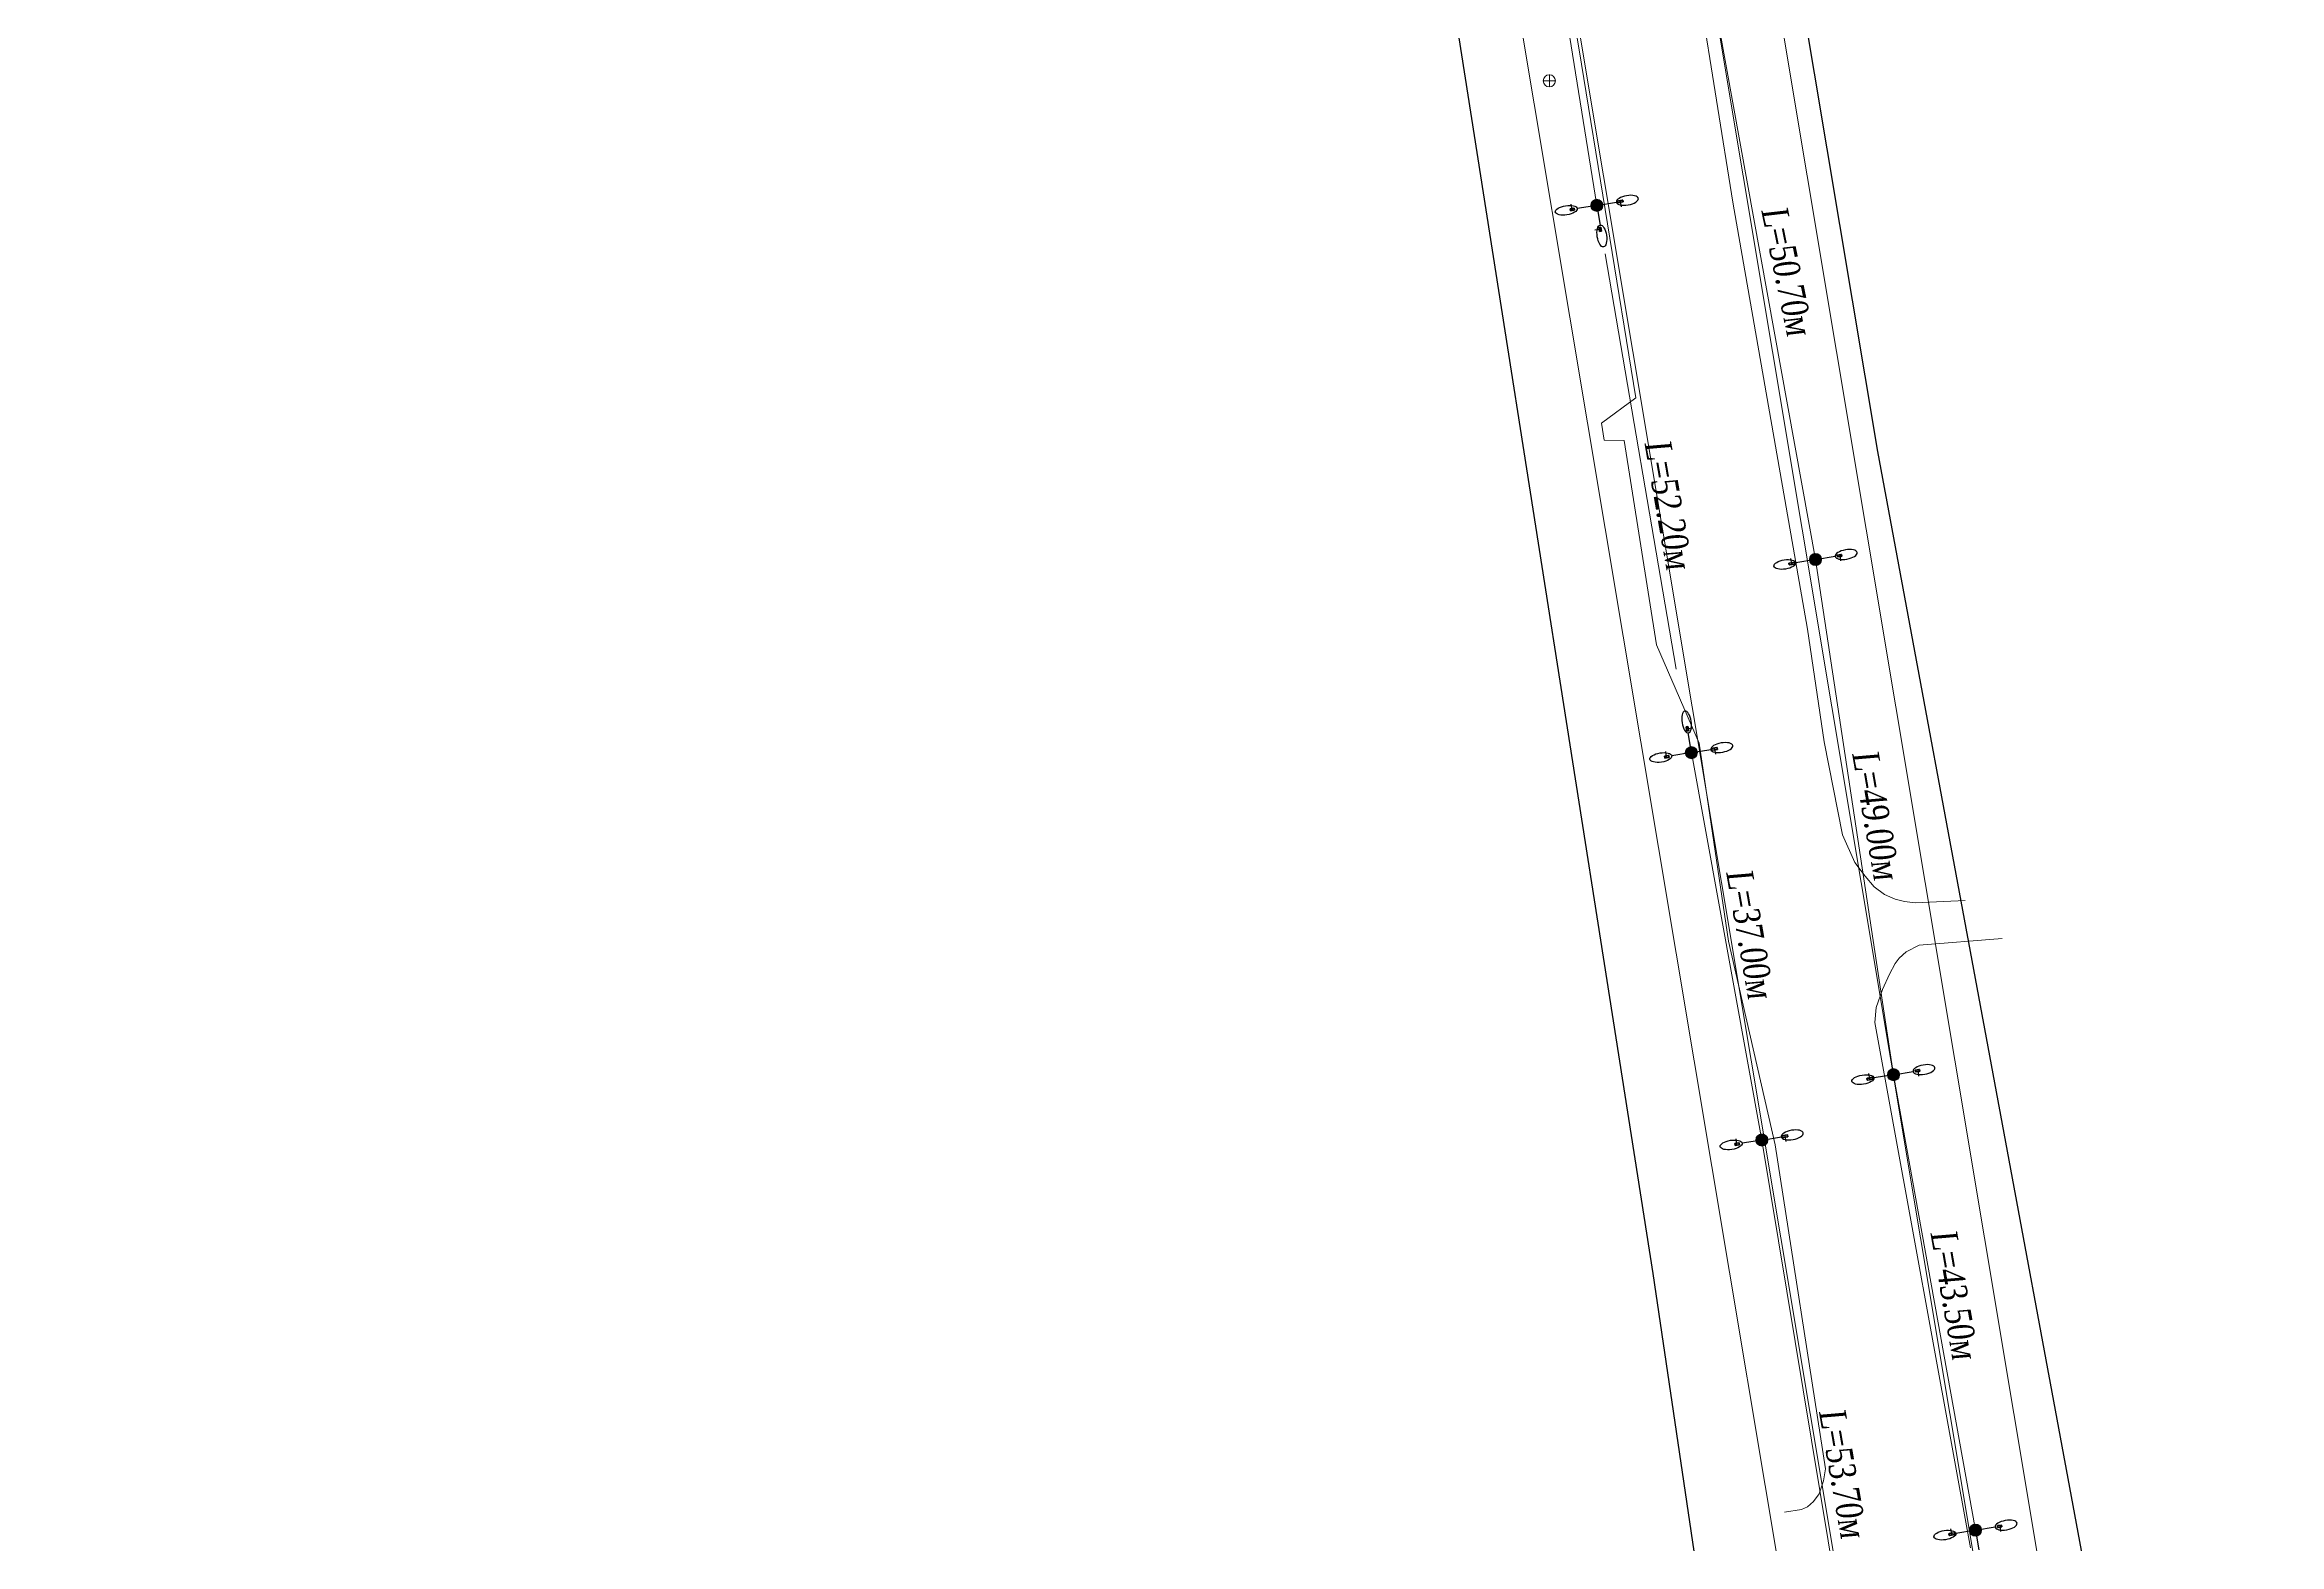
# Model space of a CAD drawing. Extents: x 2474 to 3317, y 1800 to 4862.
# Drawn here: x 2913 to 3123.2, y 1989.1 to 2130.2 of the extents above; entities that cross this region are included whole.
import ezdxf

# ---------------------------------------------------------------- set-up
doc = ezdxf.new("R2010")
doc.units = 0
doc.header["$MEASUREMENT"] = 0
for name, color, linetype in [('DLXLUM01', 2, 'Continuous'), ('DLXLUM02', 4, 'Continuous'), ('DLXLUM03', 3, 'Continuous'), ('DLXLUMEX', 2, 'Continuous'), ('DLXSCENE', 7, 'Continuous')]:
    doc.layers.add(name, color=color, linetype=linetype)
doc.layers.add('ОСВЕЩЕНИЕ', color=7, linetype='Continuous', lineweight=15)
doc.layers.add('ситуация', color=7, linetype='Continuous', lineweight=15)
doc.styles.add('стиль2', font='times.ttf', dxfattribs={"width": 0.85, "oblique": 5, "height": 1.15})

# ---------------------------------------------------------------- blocks, each defined once
blk = doc.blocks.new('*U56')
for p, q in [((0.16, 0.11), (-0.19, 0.06)), ((-0.19, 0.06), (0.16, 0.11)), ((-0.19, 0.06), (-0.16, -0.11)), ((-0.15, 0.06), (-0.19, 0.06)), ((-0.16, -0.11), (-0.19, 0.06)), ((-0.19, 0.06), (-0.15, 0.06)), ((0.2, 0.12), (-0.15, 0.06)), ((-0.15, 0.06), (0.2, 0.12)), ((-0.15, 0.06), (-0.12, -0.11)), ((-0.12, -0.11), (-0.15, 0.06)), ((0.16, 0.11), (0.2, 0.12)), ((0.2, 0.12), (0.16, 0.11)), ((0.19, -0.06), (0.16, 0.11)), ((0.16, 0.11), (0.19, -0.06)), ((0.23, -0.05), (0.2, 0.12)), ((0.2, 0.12), (0.23, -0.05)), ((-0.16, -0.11), (0.19, -0.06)), ((0.19, -0.06), (-0.16, -0.11)), ((-0.16, -0.11), (-0.12, -0.11)), ((-0.12, -0.11), (-0.16, -0.11)), ((-0.12, -0.11), (0.23, -0.05)), ((0.23, -0.05), (-0.12, -0.11)), ((0.19, -0.06), (0.23, -0.05)), ((0.23, -0.05), (0.19, -0.06))]:
    blk.add_line(p, q)
at = {"color": 1}
blk.add_line((0.04, 0.01), (0.12, -0.49), dxfattribs=at)
at = {"layer": 'DLXLUMEX', "color": 7}
blk.add_text('2', height=0.1, dxfattribs=at).set_placement((0, 0))
blk = doc.blocks.new('*U67')
for p, q in [((0.22, 0.12), (-0.31, 0.03)), ((-0.31, 0.03), (0.22, 0.12)), ((-0.28, 0.04), (-0.31, 0.03)), ((-0.31, 0.03), (-0.28, 0.04)), ((-0.31, 0.03), (-0.28, -0.13)), ((-0.28, -0.13), (-0.31, 0.03)), ((0.25, 0.13), (-0.28, 0.04)), ((-0.28, 0.04), (0.25, 0.13)), ((-0.28, 0.04), (-0.25, -0.13)), ((-0.25, -0.13), (-0.28, 0.04)), ((0.25, 0.13), (0.22, 0.12)), ((0.22, 0.12), (0.25, 0.13)), ((0.25, -0.04), (0.22, 0.12)), ((0.22, 0.12), (0.25, -0.04)), ((0.28, -0.04), (0.25, 0.13)), ((0.25, 0.13), (0.28, -0.04)), ((-0.28, -0.13), (0.25, -0.04)), ((0.25, -0.04), (-0.28, -0.13)), ((-0.25, -0.13), (-0.28, -0.13)), ((-0.28, -0.13), (-0.25, -0.13)), ((-0.25, -0.13), (0.28, -0.04)), ((0.28, -0.04), (-0.25, -0.13)), ((0.25, -0.04), (0.28, -0.04)), ((0.28, -0.04), (0.25, -0.04))]:
    blk.add_line(p, q)
at = {"color": 1}
blk.add_line((-0.03, -0.01), (-0.11, 0.49), dxfattribs=at)
at = {"layer": 'DLXLUMEX', "color": 7}
blk.add_text('1', height=0.1, dxfattribs=at).set_placement((0, 0))
blk = doc.blocks.new('*U78')
for p, q in [((0.16, 0.11), (-0.19, 0.06)), ((-0.19, 0.06), (0.16, 0.11)), ((-0.19, 0.06), (-0.16, -0.11)), ((-0.15, 0.06), (-0.19, 0.06)), ((-0.16, -0.11), (-0.19, 0.06)), ((-0.19, 0.06), (-0.15, 0.06)), ((0.2, 0.12), (-0.15, 0.06)), ((-0.15, 0.06), (0.2, 0.12)), ((-0.15, 0.06), (-0.12, -0.11)), ((-0.12, -0.11), (-0.15, 0.06)), ((0.16, 0.11), (0.2, 0.12)), ((0.2, 0.12), (0.16, 0.11)), ((0.19, -0.06), (0.16, 0.11)), ((0.16, 0.11), (0.19, -0.06)), ((0.23, -0.05), (0.2, 0.12)), ((0.2, 0.12), (0.23, -0.05)), ((-0.16, -0.11), (0.19, -0.06)), ((0.19, -0.06), (-0.16, -0.11)), ((-0.16, -0.11), (-0.12, -0.11)), ((-0.12, -0.11), (-0.16, -0.11)), ((-0.12, -0.11), (0.23, -0.05)), ((0.23, -0.05), (-0.12, -0.11)), ((0.19, -0.06), (0.23, -0.05)), ((0.23, -0.05), (0.19, -0.06))]:
    blk.add_line(p, q)
at = {"color": 1}
blk.add_line((0.04, 0.01), (0.12, -0.49), dxfattribs=at)
at = {"layer": 'DLXLUMEX', "color": 7}
blk.add_text('2', height=0.1, dxfattribs=at).set_placement((0, 0))
blk = doc.blocks.new('*U89')
for p, q in [((0.22, 0.12), (-0.31, 0.03)), ((-0.31, 0.03), (0.22, 0.12)), ((-0.28, 0.04), (-0.31, 0.03)), ((-0.31, 0.03), (-0.28, 0.04)), ((-0.31, 0.03), (-0.28, -0.13)), ((-0.28, -0.13), (-0.31, 0.03)), ((0.25, 0.13), (-0.28, 0.04)), ((-0.28, 0.04), (0.25, 0.13)), ((-0.28, 0.04), (-0.25, -0.13)), ((-0.25, -0.13), (-0.28, 0.04)), ((0.25, 0.13), (0.22, 0.12)), ((0.22, 0.12), (0.25, 0.13)), ((0.25, -0.04), (0.22, 0.12)), ((0.22, 0.12), (0.25, -0.04)), ((0.28, -0.04), (0.25, 0.13)), ((0.25, 0.13), (0.28, -0.04)), ((-0.28, -0.13), (0.25, -0.04)), ((0.25, -0.04), (-0.28, -0.13)), ((-0.25, -0.13), (-0.28, -0.13)), ((-0.28, -0.13), (-0.25, -0.13)), ((-0.25, -0.13), (0.28, -0.04)), ((0.28, -0.04), (-0.25, -0.13)), ((0.25, -0.04), (0.28, -0.04)), ((0.28, -0.04), (0.25, -0.04))]:
    blk.add_line(p, q)
at = {"color": 1}
blk.add_line((-0.03, -0.01), (-0.11, 0.49), dxfattribs=at)
at = {"layer": 'DLXLUMEX', "color": 7}
blk.add_text('1', height=0.1, dxfattribs=at).set_placement((0, 0))
blk = doc.blocks.new('*U100')
for p, q in [((0.25, 0.13), (-0.28, 0.04)), ((-0.28, 0.04), (0.25, 0.13)), ((-0.25, 0.05), (-0.28, 0.04)), ((-0.28, 0.04), (-0.25, 0.05)), ((-0.28, 0.04), (-0.25, -0.13)), ((-0.25, -0.13), (-0.28, 0.04)), ((0.28, 0.13), (-0.25, 0.05)), ((-0.25, 0.05), (0.28, 0.13)), ((-0.25, 0.05), (-0.22, -0.12)), ((-0.22, -0.12), (-0.25, 0.05)), ((0.28, -0.04), (0.25, 0.13)), ((0.25, 0.13), (0.28, 0.13)), ((0.28, 0.13), (0.25, 0.13)), ((0.25, 0.13), (0.28, -0.04)), ((0.31, -0.04), (0.28, 0.13)), ((0.28, 0.13), (0.31, -0.04)), ((-0.25, -0.13), (0.28, -0.04)), ((0.28, -0.04), (-0.25, -0.13)), ((-0.25, -0.13), (-0.22, -0.12)), ((-0.22, -0.12), (-0.25, -0.13)), ((-0.22, -0.12), (0.31, -0.04)), ((0.31, -0.04), (-0.22, -0.12)), ((0.28, -0.04), (0.31, -0.04)), ((0.31, -0.04), (0.28, -0.04))]:
    blk.add_line(p, q)
at = {"color": 1}
blk.add_line((0.03, 0), (0.11, -0.49), dxfattribs=at)
at = {"layer": 'DLXLUMEX', "color": 7}
blk.add_text('1', height=0.1, dxfattribs=at).set_placement((0, 0))
blk = doc.blocks.new('*U112')
for p, q in [((0.12, 0.11), (-0.23, 0.05)), ((-0.23, 0.05), (0.12, 0.11)), ((-0.19, 0.05), (-0.23, 0.05)), ((-0.23, 0.05), (-0.2, -0.12)), ((-0.23, 0.05), (-0.19, 0.05)), ((-0.2, -0.12), (-0.23, 0.05)), ((0.16, 0.11), (-0.19, 0.05)), ((-0.19, 0.05), (0.16, 0.11)), ((-0.19, 0.05), (-0.16, -0.11)), ((-0.16, -0.11), (-0.19, 0.05)), ((0.16, 0.11), (0.12, 0.11)), ((0.15, -0.06), (0.12, 0.11)), ((0.12, 0.11), (0.16, 0.11)), ((0.12, 0.11), (0.15, -0.06)), ((0.19, -0.05), (0.16, 0.11)), ((0.16, 0.11), (0.19, -0.05)), ((-0.2, -0.12), (0.15, -0.06)), ((0.15, -0.06), (-0.2, -0.12)), ((-0.16, -0.11), (-0.2, -0.12)), ((-0.2, -0.12), (-0.16, -0.11)), ((-0.16, -0.11), (0.19, -0.05)), ((0.19, -0.05), (-0.16, -0.11)), ((0.15, -0.06), (0.19, -0.05)), ((0.19, -0.05), (0.15, -0.06))]:
    blk.add_line(p, q)
at = {"color": 1}
blk.add_line((-0.04, -0.01), (-0.12, 0.49), dxfattribs=at)
at = {"layer": 'DLXLUMEX', "color": 7}
blk.add_text('2', height=0.1, dxfattribs=at).set_placement((0, 0))
blk = doc.blocks.new('*U123')
for p, q in [((0.25, 0.13), (-0.28, 0.04)), ((-0.28, 0.04), (0.25, 0.13)), ((-0.25, 0.05), (-0.28, 0.04)), ((-0.28, 0.04), (-0.25, 0.05)), ((-0.28, 0.04), (-0.25, -0.13)), ((-0.25, -0.13), (-0.28, 0.04)), ((0.28, 0.13), (-0.25, 0.05)), ((-0.25, 0.05), (0.28, 0.13)), ((-0.25, 0.05), (-0.22, -0.12)), ((-0.22, -0.12), (-0.25, 0.05)), ((0.28, -0.04), (0.25, 0.13)), ((0.25, 0.13), (0.28, 0.13)), ((0.28, 0.13), (0.25, 0.13)), ((0.25, 0.13), (0.28, -0.04)), ((0.31, -0.04), (0.28, 0.13)), ((0.28, 0.13), (0.31, -0.04)), ((-0.25, -0.13), (0.28, -0.04)), ((0.28, -0.04), (-0.25, -0.13)), ((-0.25, -0.13), (-0.22, -0.12)), ((-0.22, -0.12), (-0.25, -0.13)), ((-0.22, -0.12), (0.31, -0.04)), ((0.31, -0.04), (-0.22, -0.12)), ((0.28, -0.04), (0.31, -0.04)), ((0.31, -0.04), (0.28, -0.04))]:
    blk.add_line(p, q)
at = {"color": 1}
blk.add_line((0.03, 0), (0.11, -0.49), dxfattribs=at)
at = {"layer": 'DLXLUMEX', "color": 7}
blk.add_text('1', height=0.1, dxfattribs=at).set_placement((0, 0))
blk = doc.blocks.new('*U134')
for p, q in [((0.12, 0.11), (-0.23, 0.05)), ((-0.23, 0.05), (0.12, 0.11)), ((-0.23, 0.05), (-0.2, -0.12)), ((-0.19, 0.05), (-0.23, 0.05)), ((-0.23, 0.05), (-0.19, 0.05)), ((-0.2, -0.12), (-0.23, 0.05)), ((0.16, 0.11), (-0.19, 0.05)), ((-0.19, 0.05), (0.16, 0.11)), ((-0.19, 0.05), (-0.16, -0.11)), ((-0.16, -0.11), (-0.19, 0.05)), ((0.16, 0.11), (0.12, 0.11)), ((0.12, 0.11), (0.16, 0.11)), ((0.15, -0.06), (0.12, 0.11)), ((0.12, 0.11), (0.15, -0.06)), ((0.19, -0.05), (0.16, 0.11)), ((0.16, 0.11), (0.19, -0.05)), ((-0.2, -0.12), (0.15, -0.06)), ((0.15, -0.06), (-0.2, -0.12)), ((-0.16, -0.11), (-0.2, -0.12)), ((-0.2, -0.12), (-0.16, -0.11)), ((-0.16, -0.11), (0.19, -0.05)), ((0.19, -0.05), (-0.16, -0.11)), ((0.15, -0.06), (0.19, -0.05)), ((0.19, -0.05), (0.15, -0.06))]:
    blk.add_line(p, q)
at = {"color": 1}
blk.add_line((-0.04, -0.01), (-0.12, 0.49), dxfattribs=at)
at = {"layer": 'DLXLUMEX', "color": 7}
blk.add_text('2', height=0.1, dxfattribs=at).set_placement((0, 0))
blk = doc.blocks.new('*U145')
for p, q in [((0.16, 0.11), (-0.19, 0.06)), ((-0.19, 0.06), (0.16, 0.11)), ((-0.19, 0.06), (-0.16, -0.11)), ((-0.15, 0.06), (-0.19, 0.06)), ((-0.16, -0.11), (-0.19, 0.06)), ((-0.19, 0.06), (-0.15, 0.06)), ((0.2, 0.12), (-0.15, 0.06)), ((-0.15, 0.06), (0.2, 0.12)), ((-0.15, 0.06), (-0.12, -0.11)), ((-0.12, -0.11), (-0.15, 0.06)), ((0.16, 0.11), (0.2, 0.12)), ((0.2, 0.12), (0.16, 0.11)), ((0.19, -0.06), (0.16, 0.11)), ((0.16, 0.11), (0.19, -0.06)), ((0.23, -0.05), (0.2, 0.12)), ((0.2, 0.12), (0.23, -0.05)), ((-0.16, -0.11), (0.19, -0.06)), ((0.19, -0.06), (-0.16, -0.11)), ((-0.16, -0.11), (-0.12, -0.11)), ((-0.12, -0.11), (-0.16, -0.11)), ((-0.12, -0.11), (0.23, -0.05)), ((0.23, -0.05), (-0.12, -0.11)), ((0.19, -0.06), (0.23, -0.05)), ((0.23, -0.05), (0.19, -0.06))]:
    blk.add_line(p, q)
at = {"color": 1}
blk.add_line((0.04, 0.01), (0.12, -0.49), dxfattribs=at)
at = {"layer": 'DLXLUMEX', "color": 7}
blk.add_text('2', height=0.1, dxfattribs=at).set_placement((0, 0))
blk = doc.blocks.new('*U156')
for p, q in [((0.22, 0.12), (-0.31, 0.03)), ((-0.31, 0.03), (0.22, 0.12)), ((-0.28, 0.04), (-0.31, 0.03)), ((-0.31, 0.03), (-0.28, 0.04)), ((-0.31, 0.03), (-0.28, -0.13)), ((-0.28, -0.13), (-0.31, 0.03)), ((0.25, 0.13), (-0.28, 0.04)), ((-0.28, 0.04), (0.25, 0.13)), ((-0.28, 0.04), (-0.25, -0.13)), ((-0.25, -0.13), (-0.28, 0.04)), ((0.25, 0.13), (0.22, 0.12)), ((0.22, 0.12), (0.25, 0.13)), ((0.25, -0.04), (0.22, 0.12)), ((0.22, 0.12), (0.25, -0.04)), ((0.28, -0.04), (0.25, 0.13)), ((0.25, 0.13), (0.28, -0.04)), ((-0.28, -0.13), (0.25, -0.04)), ((0.25, -0.04), (-0.28, -0.13)), ((-0.25, -0.13), (-0.28, -0.13)), ((-0.28, -0.13), (-0.25, -0.13)), ((-0.25, -0.13), (0.28, -0.04)), ((0.28, -0.04), (-0.25, -0.13)), ((0.25, -0.04), (0.28, -0.04)), ((0.28, -0.04), (0.25, -0.04))]:
    blk.add_line(p, q)
at = {"color": 1}
blk.add_line((-0.03, -0.01), (-0.11, 0.49), dxfattribs=at)
at = {"layer": 'DLXLUMEX', "color": 7}
blk.add_text('1', height=0.1, dxfattribs=at).set_placement((0, 0))
blk = doc.blocks.new('*U167')
for p, q in [((0.24, 0.12), (-0.27, 0.04)), ((-0.27, 0.04), (0.24, 0.12)), ((-0.23, 0.05), (-0.27, 0.04)), ((-0.27, 0.04), (-0.23, 0.05)), ((-0.27, 0.04), (-0.24, -0.12)), ((-0.24, -0.12), (-0.27, 0.04)), ((0.28, 0.13), (-0.23, 0.05)), ((-0.23, 0.05), (0.28, 0.13)), ((-0.23, 0.05), (-0.21, -0.12)), ((-0.21, -0.12), (-0.23, 0.05)), ((0.24, 0.12), (0.28, 0.13)), ((0.28, 0.13), (0.24, 0.12)), ((0.27, -0.04), (0.24, 0.12)), ((0.24, 0.12), (0.27, -0.04)), ((0.31, -0.04), (0.28, 0.13)), ((0.28, 0.13), (0.31, -0.04)), ((-0.24, -0.12), (0.27, -0.04)), ((0.27, -0.04), (-0.24, -0.12)), ((-0.24, -0.12), (-0.21, -0.12)), ((-0.21, -0.12), (-0.24, -0.12)), ((-0.21, -0.12), (0.31, -0.04)), ((0.31, -0.04), (-0.21, -0.12)), ((0.27, -0.04), (0.31, -0.04)), ((0.31, -0.04), (0.27, -0.04))]:
    blk.add_line(p, q)
at = {"color": 1}
blk.add_line((0.04, 0.01), (0.12, -0.49), dxfattribs=at)
at = {"layer": 'DLXLUMEX', "color": 7}
blk.add_text('1', height=0.1, dxfattribs=at).set_placement((0, 0))
blk = doc.blocks.new('*U178')
for p, q in [((0.12, 0.11), (-0.23, 0.05)), ((-0.23, 0.05), (0.12, 0.11)), ((-0.23, 0.05), (-0.2, -0.12)), ((-0.19, 0.05), (-0.23, 0.05)), ((-0.23, 0.05), (-0.19, 0.05)), ((-0.2, -0.12), (-0.23, 0.05)), ((0.16, 0.11), (-0.19, 0.05)), ((-0.19, 0.05), (0.16, 0.11)), ((-0.19, 0.05), (-0.16, -0.11)), ((-0.16, -0.11), (-0.19, 0.05)), ((0.16, 0.11), (0.12, 0.11)), ((0.12, 0.11), (0.16, 0.11)), ((0.15, -0.06), (0.12, 0.11)), ((0.12, 0.11), (0.15, -0.06)), ((0.19, -0.05), (0.16, 0.11)), ((0.16, 0.11), (0.19, -0.05)), ((-0.2, -0.12), (0.15, -0.06)), ((0.15, -0.06), (-0.2, -0.12)), ((-0.16, -0.11), (-0.2, -0.12)), ((-0.2, -0.12), (-0.16, -0.11)), ((-0.16, -0.11), (0.19, -0.05)), ((0.19, -0.05), (-0.16, -0.11)), ((0.15, -0.06), (0.19, -0.05)), ((0.19, -0.05), (0.15, -0.06))]:
    blk.add_line(p, q)
at = {"color": 1}
blk.add_line((-0.04, -0.01), (-0.12, 0.49), dxfattribs=at)
at = {"layer": 'DLXLUMEX', "color": 7}
blk.add_text('2', height=0.1, dxfattribs=at).set_placement((0, 0))
blk = doc.blocks.new('*U190')
for p, q in [((0.05, 0.23), (-0.12, 0.2)), ((-0.12, 0.2), (0.05, 0.23)), ((-0.12, 0.2), (-0.06, -0.15)), ((-0.11, 0.16), (-0.12, 0.2)), ((-0.12, 0.2), (-0.11, 0.16)), ((-0.06, -0.15), (-0.12, 0.2)), ((0.06, 0.19), (-0.11, 0.16)), ((-0.11, 0.16), (0.06, 0.19)), ((-0.11, 0.16), (-0.06, -0.19)), ((-0.06, -0.19), (-0.11, 0.16)), ((0.06, 0.19), (0.05, 0.23)), ((0.05, 0.23), (0.06, 0.19)), ((0.1, -0.13), (0.05, 0.23)), ((0.05, 0.23), (0.1, -0.13)), ((0.11, -0.16), (0.06, 0.19)), ((0.06, 0.19), (0.11, -0.16)), ((-0.06, -0.15), (0.1, -0.13)), ((0.1, -0.13), (-0.06, -0.15)), ((-0.06, -0.15), (-0.06, -0.19)), ((-0.06, -0.19), (-0.06, -0.15)), ((-0.06, -0.19), (0.11, -0.16)), ((0.11, -0.16), (-0.06, -0.19)), ((0.11, -0.16), (0.1, -0.13)), ((0.1, -0.13), (0.11, -0.16))]:
    blk.add_line(p, q)
at = {"color": 1}
blk.add_line((-0.01, 0.04), (0.49, 0.11), dxfattribs=at)
at = {"layer": 'DLXLUMEX', "color": 7}
blk.add_text('3', height=0.1, dxfattribs=at).set_placement((0, 0))
blk = doc.blocks.new('*U191')
for p, q in [((0.06, 0.19), (-0.11, 0.16)), ((-0.11, 0.16), (0.06, 0.19)), ((-0.11, 0.16), (-0.06, -0.19)), ((-0.06, -0.19), (-0.11, 0.16)), ((-0.11, 0.16), (-0.1, 0.13)), ((-0.1, 0.13), (-0.11, 0.16)), ((0.06, 0.15), (-0.1, 0.13)), ((-0.1, 0.13), (0.06, 0.15)), ((-0.1, 0.13), (-0.05, -0.23)), ((-0.05, -0.23), (-0.1, 0.13)), ((0.11, -0.16), (0.06, 0.19)), ((0.06, 0.15), (0.06, 0.19)), ((0.06, 0.19), (0.11, -0.16)), ((0.06, 0.19), (0.06, 0.15)), ((0.12, -0.2), (0.06, 0.15)), ((0.06, 0.15), (0.12, -0.2)), ((-0.06, -0.19), (0.11, -0.16)), ((0.11, -0.16), (-0.06, -0.19)), ((-0.06, -0.19), (-0.05, -0.23)), ((-0.05, -0.23), (-0.06, -0.19)), ((-0.05, -0.23), (0.12, -0.2)), ((0.12, -0.2), (-0.05, -0.23)), ((0.11, -0.16), (0.12, -0.2)), ((0.12, -0.2), (0.11, -0.16))]:
    blk.add_line(p, q)
at = {"color": 1}
blk.add_line((0.01, -0.04), (-0.49, -0.11), dxfattribs=at)
at = {"layer": 'DLXLUMEX', "color": 7}
blk.add_text('3', height=0.1, dxfattribs=at).set_placement((0, 0))
blk = doc.blocks.new('*U218')
for p, q in [((3085.4, 2091.91), (3053.19, 2284.88)), ((3030.18, 2231.81), (3064.23, 2014.6)), ((3110.56, 1956.31), (3085.4, 2091.91)), ((3064.23, 2014.6), (3088.78, 1848.62))]:
    blk.add_line(p, q)

msp = doc.modelspace()

# ---------------------------------------------------------------- hatches: boundary and pattern name
at = {"layer": 'ОСВЕЩЕНИЕ', "linetype": 'Continuous', "lineweight": 18}
h = msp.add_hatch(color=7, dxfattribs=at)
edge = h.paths.add_edge_path()
edge.add_arc((3058.98, 2115.06), 0.572, 0, 360)
h = msp.add_hatch(color=7, dxfattribs=at)
edge = h.paths.add_edge_path()
edge.add_arc((3079.55, 2081.75), 0.572, 0, 360)
h = msp.add_hatch(color=7, dxfattribs=at)
edge = h.paths.add_edge_path()
edge.add_arc((3067.87, 2063.59), 0.572, 0, 360)
h = msp.add_hatch(color=7, dxfattribs=at)
edge = h.paths.add_edge_path()
edge.add_arc((3086.88, 2033.3), 0.572, 0, 360)
h = msp.add_hatch(color=7, dxfattribs=at)
edge = h.paths.add_edge_path()
edge.add_arc((3074.49, 2027.16), 0.572, 0, 360)
h = msp.add_hatch(color=7, dxfattribs=at)
edge = h.paths.add_edge_path()
edge.add_arc((3094.6, 1990.46), 0.572, 0, 360)

# ---------------------------------------------------------------- linework, layer by layer
at = {"layer": 'ОСВЕЩЕНИЕ', "color": 1, "linetype": 'Continuous'}
for p, q in [((3058.98, 2115.06), (3051.61, 2160.62)), ((3070.52, 2131.62), (3079.55, 2081.75)), ((3066.44, 2071.45), (3059.76, 2110.49)), ((3079.55, 2081.75), (3086.88, 2033.3)), ((3074.49, 2027.16), (3067.87, 2063.59)), ((3086.88, 2033.3), (3094.6, 1990.46)), ((3083.26, 1974.18), (3074.49, 2027.16))]:
    msp.add_line(p, q, dxfattribs=at)
at = {"layer": 'ОСВЕЩЕНИЕ', "color": 7, "linetype": 'Continuous', "lineweight": 18}
for centre in [(3058.98, 2115.06), (3058.98, 2115.06), (3079.55, 2081.75), (3079.55, 2081.75), (3067.87, 2063.59), (3067.87, 2063.59), (3086.88, 2033.3), (3086.88, 2033.3), (3074.49, 2027.16), (3074.49, 2027.16), (3094.6, 1990.46), (3094.6, 1990.46)]:
    msp.add_circle(centre, 0.572, dxfattribs=at)
at = {"layer": 'ситуация', "color": 4}
for p, q in [((3098.64, 1851.95), (2595.93, 4861.51)), ((3098.64, 1851.95), (2595.93, 4861.51)), ((3104.02, 1851.95), (2601.35, 4861.27)), ((3115.86, 1859.76), (2614.6, 4860.67)), ((3115.86, 1859.76), (2614.6, 4860.67)), ((3123.17, 1851.95), (2620.65, 4860.4)), ((3123.17, 1851.95), (2620.65, 4860.4))]:
    msp.add_line(p, q, dxfattribs=at)
at = {"layer": 'ситуация', "color": 7, "linetype": 'Continuous', "lineweight": 18}
for p, q in [((3057.3, 2129.7), (3049.46, 2177.44)), ((3057.3, 2129.7), (3049.46, 2177.44)), ((3057.3, 2129.7), (3049.46, 2177.44)), ((3065.6, 2153.68), (3071.78, 2115.35)), ((3065.6, 2153.68), (3071.78, 2115.35)), ((3065.6, 2153.68), (3071.78, 2115.35)), ((3062.66, 2096.97), (3057.3, 2129.7)), ((3062.66, 2096.97), (3057.3, 2129.7)), ((3062.66, 2096.97), (3057.3, 2129.7)), ((3054.51, 2126.78), (3054.52, 2127.36)), ((3054.52, 2127.36), (3054.51, 2126.21)), ((3054.51, 2126.78), (3054.52, 2127.36)), ((3054.52, 2127.36), (3054.51, 2126.21)), ((3054.51, 2126.78), (3054.52, 2127.36)), ((3054.52, 2127.36), (3054.51, 2126.21)), ((3053.94, 2126.78), (3055.09, 2126.78)), ((3053.94, 2126.78), (3055.09, 2126.78)), ((3053.94, 2126.78), (3055.09, 2126.78)), ((3071.78, 2115.35), (3078.8, 2075.19)), ((3071.78, 2115.35), (3078.8, 2075.19)), ((3071.78, 2115.35), (3078.8, 2075.19)), ((3059.4, 2094.57), (3062.66, 2096.97)), ((3059.4, 2094.57), (3062.66, 2096.97)), ((3059.4, 2094.57), (3062.66, 2096.97)), ((3059.67, 2092.98), (3059.4, 2094.57)), ((3059.67, 2092.98), (3059.4, 2094.57)), ((3059.67, 2092.98), (3059.4, 2094.57)), ((3061.55, 2092.95), (3059.67, 2092.98)), ((3061.55, 2092.95), (3059.67, 2092.98)), ((3061.55, 2092.95), (3059.67, 2092.98)), ((3064.6, 2073.74), (3061.55, 2092.95)), ((3064.6, 2073.74), (3061.55, 2092.95)), ((3064.6, 2073.74), (3061.55, 2092.95)), ((3078.8, 2075.19), (3080.36, 2064.62)), ((3078.8, 2075.19), (3080.36, 2064.62)), ((3078.8, 2075.19), (3080.36, 2064.62)), ((3068.6, 2064.48), (3064.6, 2073.74)), ((3068.6, 2064.48), (3064.6, 2073.74)), ((3068.6, 2064.48), (3064.6, 2073.74)), ((3071.36, 2045.85), (3068.6, 2064.48)), ((3071.36, 2045.85), (3068.6, 2064.48)), ((3071.36, 2045.85), (3068.6, 2064.48)), ((3080.36, 2064.62), (3082.07, 2055.87)), ((3080.36, 2064.62), (3082.07, 2055.87)), ((3080.36, 2064.62), (3082.07, 2055.87)), ((3082.07, 2055.87), (3083.24, 2053.25)), ((3082.07, 2055.87), (3083.24, 2053.25)), ((3082.07, 2055.87), (3083.24, 2053.25)), ((3083.24, 2053.25), (3084.21, 2051.97)), ((3083.24, 2053.25), (3084.21, 2051.97)), ((3083.24, 2053.25), (3084.21, 2051.97)), ((3084.21, 2051.97), (3085.07, 2050.96)), ((3084.21, 2051.97), (3085.07, 2050.96)), ((3084.21, 2051.97), (3085.07, 2050.96)), ((3085.07, 2050.96), (3086.04, 2050.24)), ((3085.07, 2050.96), (3086.04, 2050.24)), ((3085.07, 2050.96), (3086.04, 2050.24)), ((3086.04, 2050.24), (3087.04, 2049.82)), ((3086.04, 2050.24), (3087.04, 2049.82)), ((3086.04, 2050.24), (3087.04, 2049.82)), ((3087.04, 2049.82), (3087.92, 2049.58)), ((3087.04, 2049.82), (3087.92, 2049.58)), ((3087.04, 2049.82), (3087.92, 2049.58)), ((3087.92, 2049.58), (3088.92, 2049.48)), ((3087.92, 2049.58), (3088.92, 2049.48)), ((3087.92, 2049.58), (3088.92, 2049.48)), ((3088.92, 2049.48), (3093.61, 2049.69)), ((3088.92, 2049.48), (3093.61, 2049.69)), ((3088.92, 2049.48), (3093.61, 2049.69)), ((3071.36, 2045.85), (3075.76, 2026.71)), ((3088.08, 2044.85), (3089.31, 2045.47)), ((3089.31, 2045.47), (3097.11, 2046.1)), ((3086.51, 2042.75), (3087.03, 2043.75)), ((3087.03, 2043.75), (3087.43, 2044.27)), ((3087.43, 2044.27), (3088.08, 2044.85)), ((3085.24, 2039.62), (3085.85, 2041.31)), ((3085.85, 2041.31), (3086.51, 2042.75)), ((3085.14, 2038.2), (3085.24, 2039.62)), ((3094.14, 1988.8), (3085.14, 2038.2)), ((3075.76, 2026.71), (3080.48, 1996.23)), ((3080.29, 1995.11), (3079.88, 1993.89)), ((3080.48, 1996.23), (3080.29, 1995.11)), ((3079.35, 1993.17), (3078.79, 1992.65)), ((3079.88, 1993.89), (3079.35, 1993.17)), ((3078.24, 1992.42), (3076.62, 1992.16)), ((3078.79, 1992.65), (3078.24, 1992.42))]:
    msp.add_line(p, q, dxfattribs=at)
at = {"layer": 'ситуация', "color": 0, "lineweight": 25}
for p, q in [((3058.98, 2115.06), (3057.13, 2114.76)), ((3058.98, 2115.06), (3060.83, 2115.37)), ((3079.55, 2081.75), (3077.7, 2081.45)), ((3079.55, 2081.75), (3081.4, 2082.06)), ((3067.87, 2063.59), (3066.02, 2063.29)), ((3067.87, 2063.59), (3069.72, 2063.9)), ((3086.88, 2033.3), (3085.02, 2033.01)), ((3086.88, 2033.3), (3088.73, 2033.61)), ((3074.49, 2027.16), (3072.64, 2026.86)), ((3074.49, 2027.16), (3076.34, 2027.47)), ((3094.6, 1990.46), (3096.45, 1990.77)), ((3094.6, 1990.46), (3092.75, 1990.16))]:
    msp.add_line(p, q, dxfattribs=at)
at = {"layer": 'ситуация', "color": 1, "lineweight": 25}
for p, q in [((3058.98, 2115.06), (3059.28, 2113.21)), ((3067.87, 2063.59), (3067.58, 2065.44)), ((3094.6, 1990.46), (3094.9, 1988.61))]:
    msp.add_line(p, q, dxfattribs=at)
at = {"layer": 'ситуация', "color": 7, "linetype": 'Continuous', "lineweight": 18}
msp.add_circle((3054.51, 2126.78), 0.572, dxfattribs=at)
msp.add_circle((3054.51, 2126.78), 0.572, dxfattribs=at)
msp.add_circle((3054.51, 2126.78), 0.572, dxfattribs=at)
at = {"layer": 'ситуация', "color": 0, "lineweight": 25}
for centre in [(3056.1, 2114.6), (3076.67, 2081.29), (3064.99, 2063.13), (3084, 2032.84), (3071.61, 2026.7), (3091.72, 1990)]:
    msp.add_ellipse(centre, major_axis=(-1.03, -0.16), ratio=0.418921, dxfattribs=at)
at = {"layer": 'ситуация', "color": 0, "lineweight": 25, "extrusion": (0, 0, -1)}
for centre in [(3061.85, 2115.54), (3082.43, 2082.23), (3070.74, 2064.07), (3089.75, 2033.78), (3077.36, 2027.64), (3097.47, 1990.94)]:
    msp.add_ellipse(centre, major_axis=(1.03, 0.18), ratio=0.418921, dxfattribs=at)
at = {"layer": 'ситуация', "color": 1, "lineweight": 25}
msp.add_ellipse((3059.45, 2112.18), major_axis=(0.16, -1.03), ratio=0.418921, dxfattribs=at)
at = {"layer": 'ситуация', "color": 1, "lineweight": 25, "extrusion": (0, 0, -1)}
msp.add_ellipse((3067.42, 2066.47), major_axis=(-0.17, 1.03), ratio=0.418921, dxfattribs=at)

# ---------------------------------------------------------------- block references
at = {"layer": 'DLXLUM01'}
for name, p in [('*U167', (3061.13, 2115.42)), ('*U156', (3077.34, 2081.37)), ('*U123', (3070.02, 2063.94)), ('*U89', (3084.68, 2032.93)), ('*U100', (3076.64, 2027.51)), ('*U67', (3092.4, 1990.1))]:
    msp.add_blockref(name, p, dxfattribs=at)
at = {"layer": 'DLXLUM02'}
for name, p in [('*U178', (3056.69, 2114.68)), ('*U145', (3081.78, 2082.11)), ('*U134', (3065.58, 2063.2)), ('*U78', (3089.12, 2033.67)), ('*U112', (3072.2, 2026.77)), ('*U56', (3096.84, 1990.83))]:
    msp.add_blockref(name, p, dxfattribs=at)
at = {"layer": 'DLXLUM03'}
for name, p in [('*U191', (3059.28, 2112.83)), ('*U190', (3067.5, 2065.81))]:
    msp.add_blockref(name, p, dxfattribs=at)
at = {"layer": 'DLXSCENE'}
msp.add_blockref('*U218', (0, 0), dxfattribs=at)

# ---------------------------------------------------------------- texts
at = {"layer": 'ОСВЕЩЕНИЕ', "color": 7, "lineweight": 18, "style": 'стиль2', "oblique": 5, "width": 0.8}
for s, rotation, p in [('L=50.70м', 281.656, (3074.42, 2114.65)), ('L=52.20м', 279.8676, (3063.44, 2092.75)), ('L=49.00м', 279.8676, (3082.97, 2063.55)), ('L=37.00м', 279.8676, (3071.12, 2052.38)), ('L=43.50м', 279.8676, (3090.34, 2018.46)), ('L=53.70м', 279.8676, (3079.85, 2001.65))]:
    msp.add_text(s, height=2.5, rotation=rotation, dxfattribs=at).set_placement(p)

doc.saveas('drawing.dxf')
